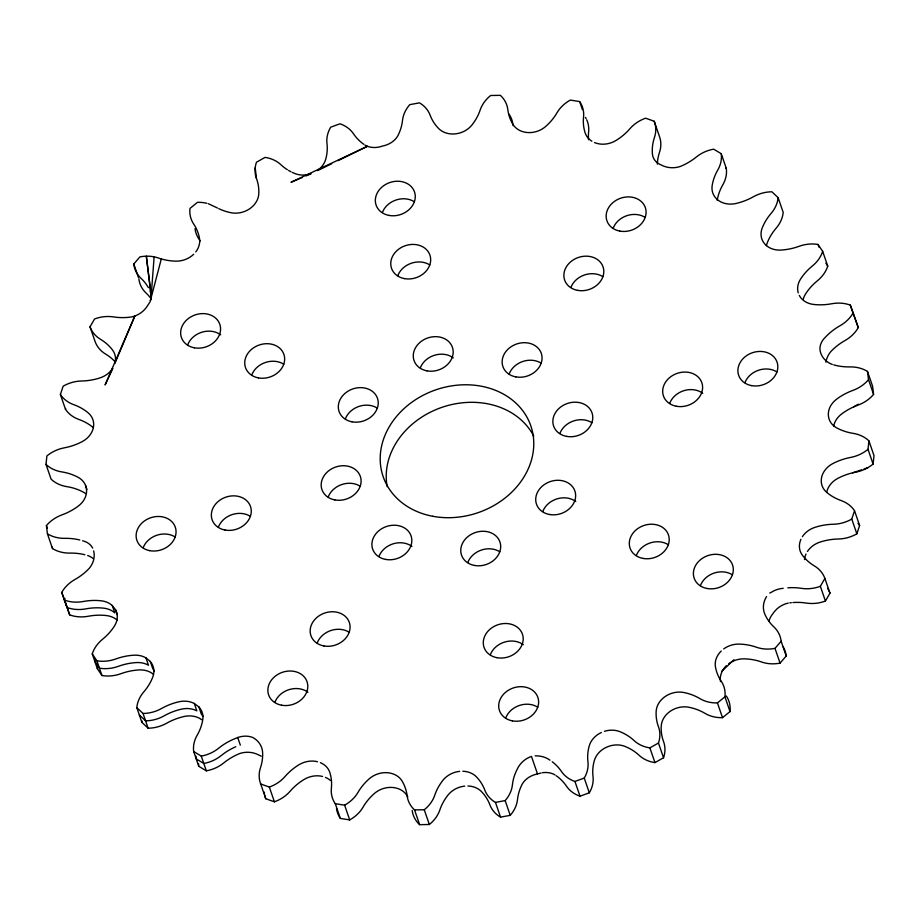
<?xml version="1.0" encoding="UTF-8"?>
<svg xmlns="http://www.w3.org/2000/svg" width="920" height="920" viewBox="0 0 920 920"><rect width="100%" height="100%" fill="white"/><g stroke="black" fill="none" stroke-linecap="round" stroke-linejoin="round"><path stroke-width="1.38" d="M150.972 298.54L154.135 256.841M85.652 493.649A21.24 17.664 -19 0 0 83.225 492.073A53.716 44.689 -19 0 0 66.815 486.634A32.545 27.082 -19 0 1 51.071 479.124L46 464.381L46.897 455.94A32.545 27.082 -19 0 1 64.308 447.833A53.716 44.689 -19 0 0 81.926 441.772A21.24 17.664 -19 0 0 88.262 412.93A53.716 44.689 -19 0 0 73.772 404.685A32.545 27.082 -19 0 1 60.386 394.484L63.158 386.181A32.545 27.082 -19 0 1 81.684 380.995A53.716 44.689 -19 0 0 99.958 377.913A21.24 17.664 -19 0 0 112.55 368.563M833.716 364.895A53.716 44.689 -19 0 0 849.999 366.907A32.545 27.082 -19 0 1 867.491 371.427L868.503 379.672A32.545 27.082 -19 0 1 852.886 390.402A53.716 44.689 -19 0 0 836.579 399.211A21.24 17.664 -19 0 0 836.774 427.926A53.716 44.689 -19 0 0 853.185 433.366A32.545 27.082 -19 0 1 868.928 440.875L868.02 449.305L873.103 464.059A32.545 27.082 -19 0 1 855.692 472.167L852.656 472.811A53.716 44.689 -19 0 0 838.074 478.227A21.24 17.664 -19 0 0 826.7 492.096M873.103 464.059L874 455.618L868.928 440.875M161.299 258.945L150.259 301.082A21.436 16.146 -14.3 0 0 150.121 291.134M93.334 427.673A53.716 44.689 -19 0 0 78.844 419.428A32.545 27.082 -19 0 1 65.458 409.228L65.688 408.537M868.02 449.305A32.545 27.082 -19 0 1 850.62 457.424A53.716 44.689 -19 0 0 832.991 463.484A21.24 17.664 -19 0 0 826.666 492.326A53.716 44.689 -19 0 0 841.156 500.572A32.545 27.082 -19 0 1 854.542 510.772L851.759 519.075L856.842 533.818A32.545 27.082 -19 0 1 838.315 539.005A53.716 44.689 -19 0 0 820.042 542.087A21.24 17.664 -19 0 0 807.449 551.436M854.542 510.772L859.613 525.515L856.842 533.818M112.803 368.471L105.098 384.951L134.837 316.02L114.977 363.204A21.24 17.664 -19 0 0 112.562 350.06A53.716 44.689 -19 0 0 100.544 339.33A32.545 27.082 -19 0 1 90.022 326.818L94.576 318.964A32.545 27.082 -19 0 1 113.505 316.917A53.716 44.689 -19 0 0 131.721 316.928A21.436 18.067 -33.4 0 0 147.407 305.911L149.914 302.059M800.929 539.316A21.24 17.664 -19 0 0 802.366 555.197A53.716 44.689 -19 0 0 814.384 565.926A32.545 27.082 -19 0 1 824.895 578.427L820.352 586.293L825.424 601.036A32.545 27.082 -19 0 1 806.495 603.083A53.716 44.689 -19 0 0 792.89 602.554M824.895 578.427L829.978 593.181L825.424 601.036M774.479 611.478L772.593 614.088A21.436 16.146 -14.3 0 0 769.028 621.46M138.402 277.403L133.791 263.994L139.932 256.887A32.545 27.082 -19 0 1 158.539 258.048A53.716 44.689 -19 0 0 175.996 261.154A21.24 17.664 -19 0 0 193.683 254.253M766.556 596.562A21.436 19.182 -25.9 0 0 764.807 614.123A53.716 44.689 -19 0 0 773.893 626.922A32.545 27.082 -19 0 1 781.137 641.263L774.996 648.37A32.545 27.082 -19 0 1 756.378 647.208A53.716 44.689 -19 0 0 738.921 644.103A21.24 17.664 -19 0 0 723.672 648.945M783.265 647.036A32.545 27.082 -19 0 1 786.209 656.006L780.068 663.113A32.545 27.082 -19 0 1 761.461 661.952A53.716 44.689 -19 0 0 744.004 658.846A21.24 17.664 -19 0 0 728.755 663.688M867.491 371.427L872.574 386.17L873.586 394.416L871.47 396.692A32.545 27.082 -19 0 1 857.969 405.145A53.716 44.689 -19 0 0 841.662 413.954A21.24 17.664 -19 0 0 833.635 426.385M774.801 611.202L776.744 609.097A21.436 18.067 -33.4 0 1 788.279 603.071M721.579 671.485L733.976 659.744M721.234 651.004A21.24 17.664 -19 0 0 715.438 666.839A53.716 44.689 -19 0 0 721.234 681.225A32.545 27.082 -19 0 1 724.937 696.831L717.428 702.926A32.545 27.082 -19 0 1 699.856 698.591A53.716 44.689 -19 0 0 683.824 692.507A21.24 17.664 -19 0 0 656.155 711.332A53.716 44.689 -19 0 0 658.456 726.742A32.545 27.082 -19 0 1 658.456 743.026L663.527 757.769L654.959 762.611A32.545 27.082 -19 0 1 639.089 755.274A53.716 44.689 -19 0 0 625.106 746.453A21.24 17.664 -19 0 0 609.523 746.062L606.464 747.235A21.24 17.664 -19 0 0 594.308 760.621A53.716 44.689 -19 0 0 593.02 776.48A32.545 27.082 -19 0 1 589.317 792.81L580.014 796.202A32.545 27.082 -19 0 1 566.467 786.151A53.716 44.689 -19 0 0 556.197 775.698M726.317 695.969A32.545 27.082 -19 0 1 730.008 711.585L722.51 717.669A32.545 27.082 -19 0 1 704.938 713.333A53.716 44.689 -19 0 0 688.907 707.261A21.24 17.664 -19 0 0 661.227 726.075A53.716 44.689 -19 0 0 663.527 741.497A32.545 27.082 -19 0 1 663.527 757.769M658.456 743.026L649.876 747.868A32.545 27.082 -19 0 1 634.018 740.531A53.716 44.689 -19 0 0 620.034 731.71A21.24 17.664 -19 0 0 604.452 731.308M853.633 406.904L858.383 404.179M318.952 169.97L331.706 163.737M338.089 160.62L367.425 146.291L291.007 182.263L302.266 177.514M306.026 175.927L311.029 173.822M322.621 776.468A21.24 17.664 -19 0 0 303.991 779.527A53.716 44.689 -19 0 0 290.145 791.211A32.545 27.082 -19 0 1 274.401 801.803L265.776 798.744L260.705 783.989A32.545 27.082 -19 0 1 260.486 767.74A53.716 44.689 -19 0 0 262.568 751.87A21.436 19.262 -14.6 0 0 252.747 737.483A21.436 17.031 -31.1 0 0 237.716 737.506L234.68 738.771A53.716 44.689 -19 0 0 218.753 748.144A32.545 27.082 -19 0 1 201.261 756.091L193.683 751.548A32.545 27.082 -19 0 1 197.167 735.206A53.716 44.689 -19 0 0 202.768 719.647A21.24 17.664 -19 0 0 198.869 706.905L194.292 703.466A21.24 17.664 -19 0 0 178.998 701.764A53.716 44.689 -19 0 0 161.609 708.469A32.545 27.082 -19 0 1 143.037 713.46L136.804 707.618A32.545 27.082 -19 0 1 143.853 691.817A53.716 44.689 -19 0 0 152.743 677.154A21.24 17.664 -19 0 0 150.305 661.469L145.923 657.846A21.24 17.664 -19 0 0 134.021 655.189A53.716 44.689 -19 0 0 115.828 658.95A32.545 27.082 -19 0 1 96.899 660.801L92.253 653.89A32.545 27.082 -19 0 1 102.58 639.239A53.716 44.689 -19 0 0 114.436 626.048A21.24 17.664 -19 0 0 115.655 609.891L112.274 605.521A21.24 17.664 -19 0 0 101.476 600.829A53.716 44.689 -19 0 0 83.179 601.507A32.545 27.082 -19 0 1 64.618 600.15L61.732 592.422A32.545 27.082 -19 0 1 74.957 579.485A53.716 44.689 -19 0 0 89.32 568.261A21.436 19.078 -28 0 0 94.15 553.817L93.667 550.884M769.73 593.02L771.029 592.491A21.436 17.261 -5.9 0 1 783.207 588.328M601.393 732.492A21.24 17.664 -19 0 0 589.237 745.879A53.716 44.689 -19 0 0 587.938 761.737A32.545 27.082 -19 0 1 584.246 778.067L574.931 781.459A32.545 27.082 -19 0 1 561.395 771.408A53.716 44.689 -19 0 0 552.23 761.76M852.656 472.811L861.511 469.832M864.041 468.97L867.836 467.693M467.923 785.99A21.24 17.664 -19 0 1 481.459 791.568A53.716 44.689 -19 0 1 489.854 804.77A32.545 27.082 -19 0 0 500.549 817.155L510.243 815.338A32.545 27.082 -19 0 0 517.488 799.583A53.716 44.689 -19 0 1 522.33 783.897A21.436 17.043 -6.8 0 1 537.498 773.927L541.098 773.019M537.498 773.927L531.461 756.401A21.436 18.285 -33.2 0 0 517.247 769.154A53.716 44.689 -19 0 0 512.417 784.841A32.545 27.082 -19 0 1 505.172 800.584L495.477 802.412A32.545 27.082 -19 0 1 484.771 790.027A53.716 44.689 -19 0 0 476.387 776.825A21.24 17.664 -19 0 0 462.852 771.247M535.175 755.803L538.05 755.941A21.436 18.515 -5.4 0 1 549.987 760.173M542.443 772.708L543.766 772.558A21.436 16.825 -30 0 1 555.059 774.916M789.82 602.865L791.349 602.692M459.632 771.362A21.24 17.664 -19 0 0 442.968 780.263A53.716 44.689 -19 0 0 434.78 795.179A32.545 27.082 -19 0 1 424.258 809.749L414.552 809.922A32.545 27.082 -19 0 1 407.1 795.685A53.716 44.689 -19 0 0 402.063 781.022A21.24 17.664 -19 0 0 369.253 778.791A53.716 44.689 -19 0 0 358.018 792.35A32.545 27.082 -19 0 1 344.62 805.172L335.282 803.7A32.545 27.082 -19 0 1 331.372 788.152A53.716 44.689 -19 0 0 329.866 772.593A21.24 17.664 -19 0 0 320.424 762.68M464.703 786.117A21.24 17.664 -19 0 0 448.051 795.006A53.716 44.689 -19 0 0 439.852 809.922A32.545 27.082 -19 0 1 429.341 824.492L419.635 824.665A32.545 27.082 -19 0 1 412.183 810.428M407.79 796.893A53.716 44.689 -19 0 0 407.134 795.765A21.24 17.664 -19 0 0 374.325 793.534A53.716 44.689 -19 0 0 363.089 807.093A32.545 27.082 -19 0 1 349.703 819.915L340.354 818.443A32.545 27.082 -19 0 1 336.501 808.393M582.406 109.595L579.646 101.556L570.297 100.084A32.545 27.082 -19 0 0 556.91 112.907A53.716 44.689 -19 0 1 545.675 126.465A21.24 17.664 -19 0 1 512.865 124.234A53.716 44.689 -19 0 1 507.817 109.572A32.545 27.082 -19 0 0 500.365 95.335L490.659 95.507A32.545 27.082 -19 0 0 480.148 110.078A53.716 44.689 -19 0 1 471.948 124.993A21.24 17.664 -19 0 1 458.505 133.343L455.296 133.883A21.24 17.664 -19 0 1 438.541 128.432A53.716 44.689 -19 0 1 430.146 115.23A32.545 27.082 -19 0 0 419.451 102.844L409.756 104.662A32.545 27.082 -19 0 0 402.511 120.416A53.716 44.689 -19 0 1 397.67 136.102A21.436 17.043 -6.8 0 1 382.501 146.073A21.436 16.825 -30 0 1 364.941 145.084M208.276 203.699L217.511 208.023M274.401 801.803L269.33 787.06L260.705 783.989M657.351 164.185A53.716 44.689 -19 0 1 659.513 152.26A32.545 27.082 -19 0 0 659.295 136.01L654.223 121.256L645.598 118.197A32.545 27.082 -19 0 0 629.855 128.788A53.716 44.689 -19 0 1 616.009 140.472A21.24 17.664 -19 0 1 594.504 142.577M292.284 172.408L294.894 173.546A21.24 17.664 -19 0 0 310.477 173.938M291.019 171.787L288.57 170.441M261.257 756.228A21.436 16.066 -21.9 0 0 258.773 755.009A21.436 18.308 -4.8 0 0 239.752 753.514A53.716 44.689 -19 0 0 223.824 762.887A32.545 27.082 -19 0 1 206.333 770.833L198.766 766.291L193.683 751.548M717.232 200.353A53.716 44.689 -19 0 1 722.832 184.793A32.545 27.082 -19 0 0 726.317 168.452L721.234 153.709L713.667 149.166A32.545 27.082 -19 0 0 696.175 157.113A53.716 44.689 -19 0 1 680.248 166.486A21.436 18.308 -4.8 0 1 661.227 164.99A21.436 16.066 -21.9 0 1 652.36 153.387A53.716 44.689 -19 0 1 654.442 137.517A32.545 27.082 -19 0 0 654.223 121.256M725.684 168.061L726.317 168.452M201.825 719.762L199.364 718.209A21.24 17.664 -19 0 0 184.08 716.507A53.716 44.689 -19 0 0 166.681 723.212A32.545 27.082 -19 0 1 148.108 728.203L141.887 722.361L136.804 707.618M766.44 245.605A21.24 17.664 -19 0 1 767.257 242.845A53.716 44.689 -19 0 1 776.146 228.183A32.545 27.082 -19 0 0 783.196 212.382L778.113 197.639L771.891 191.797A32.545 27.082 -19 0 0 753.319 196.788A53.716 44.689 -19 0 1 735.919 203.492A21.24 17.664 -19 0 1 712.16 185.61A53.716 44.689 -19 0 1 717.761 170.05A32.545 27.082 -19 0 0 721.234 153.709M139.345 714.99L145.578 720.831A32.545 27.082 -19 0 0 164.139 715.841A53.716 44.689 -19 0 1 181.539 709.136A21.24 17.664 -19 0 1 196.834 710.838L194.292 703.466M778.113 197.639A32.545 27.082 -19 0 1 771.075 213.44A53.716 44.689 -19 0 0 762.174 228.102A21.24 17.664 -19 0 0 780.907 250.067A53.716 44.689 -19 0 0 799.089 246.307A32.545 27.082 -19 0 1 818.029 244.455L822.675 251.367L827.747 266.11A32.545 27.082 -19 0 1 817.42 280.761A53.716 44.689 -19 0 0 805.563 293.952A21.24 17.664 -19 0 0 803.206 299.334M153.375 674.245A21.24 17.664 -19 0 0 139.093 669.932A53.716 44.689 -19 0 0 120.911 673.693A32.545 27.082 -19 0 1 101.97 675.544L97.324 668.633L92.253 653.89M825.838 263.212L826.217 263.798M826.608 264.373L827.747 266.11M799.273 295.366A21.24 17.664 -19 0 0 813.452 304.428A53.716 44.689 -19 0 0 831.737 303.749A32.545 27.082 -19 0 1 850.31 305.106L858.268 327.577A32.545 27.082 -19 0 1 845.043 340.515A53.716 44.689 -19 0 0 830.679 351.739A21.436 19.078 -28 0 0 825.964 362.158M117.357 620.264A21.24 17.664 -19 0 0 106.547 615.572A53.716 44.689 -19 0 0 88.262 616.25A32.545 27.082 -19 0 1 69.69 614.894L61.732 592.422M858.268 327.577L850.31 305.106M92.701 548.101L91.586 546.365A21.436 16.146 -23.6 0 0 82.604 540.776M868.503 379.672L873.586 394.416M818.029 244.455L818.949 247.135M781.137 641.263L786.209 656.006M774.996 648.37L780.068 663.113M724.937 696.831L730.008 711.585M717.428 702.926L722.51 717.669M649.876 747.868L654.959 762.611M584.246 778.067L589.317 792.81M574.931 781.459L580.014 796.202M505.172 800.584L510.243 815.338M495.477 802.412L500.549 817.155M424.258 809.749L429.341 824.492M414.552 809.922L419.635 824.665M344.62 805.172L349.703 819.915M335.282 803.7L340.354 818.443M237.716 737.506L240.327 745.108M90.022 326.818L95.105 341.573A32.545 27.082 -19 0 0 105.616 354.073A53.716 44.689 -19 0 1 115.103 361.755M198.869 706.905L201.399 714.276A21.24 17.664 -19 0 1 203.113 716.461M201.261 756.091L206.333 770.833M60.386 394.484L65.458 409.228M150.305 661.469L152.835 668.84A21.24 17.664 -19 0 1 154.433 671.094M145.923 657.846L148.465 665.217A21.24 17.664 -19 0 0 136.562 662.561A53.716 44.689 -19 0 0 118.37 666.321A32.545 27.082 -19 0 1 99.44 668.173L94.794 661.261A32.545 27.082 -19 0 1 95.266 659.904M85.571 485.472L86.951 489.486M115.655 609.891L117.346 614.813M112.274 605.521L114.816 612.893A21.24 17.664 -19 0 0 104.006 608.2A53.716 44.689 -19 0 0 85.721 608.879A32.545 27.082 -19 0 1 67.148 607.522L64.273 599.794A32.545 27.082 -19 0 1 65.032 598.518M143.037 713.46L148.108 728.203M96.899 660.801L101.97 675.544M46 464.381A32.545 27.082 -19 0 0 61.743 471.891A53.716 44.689 -19 0 1 78.142 477.33A21.24 17.664 -19 0 1 86.33 488.083L86.595 490.82A21.24 17.664 -19 0 1 78.338 506.046A53.716 44.689 -19 0 1 62.031 514.855A32.545 27.082 -19 0 0 46.414 525.584L47.334 528.264M46.414 525.584L47.426 533.83L52.509 548.573A32.545 27.082 -19 0 0 70 553.092A53.716 44.689 -19 0 1 84.87 554.737M64.618 600.15L69.69 614.894M52.509 548.573L52.325 547.204M150.903 293.503L146.326 256.174L151.19 295.987M255.196 167.739L256.473 178.503A53.716 44.689 -19 0 1 258.773 193.924A21.24 17.664 -19 0 1 231.092 212.738A53.716 44.689 -19 0 1 218.764 208.656M832.312 364.481A21.436 19.194 -12.3 0 1 820.295 351.589A21.436 16.25 -12.7 0 1 825.608 336.984A53.716 44.689 -19 0 1 839.96 325.772A32.545 27.082 -19 0 0 853.196 312.834M387.193 486.634A78.073 64.952 -19 0 1 441.887 407.353A78.073 64.952 -19 0 1 533.772 436.183M378.959 556.462A20.297 16.882 -19 0 1 411.941 546.445M467.82 562.499A20.297 16.882 -19 0 1 499.836 551.804M542.777 511.531A20.297 16.882 -19 0 1 575.759 501.515M559.912 433.423A20.297 16.882 -19 0 1 591.939 422.74M509.197 373.934A20.297 16.882 -19 0 1 541.213 363.239M420.325 367.897A20.297 16.882 -19 0 1 453.307 357.88M345.368 418.864A20.297 16.882 -19 0 1 377.384 408.169M328.233 496.972A20.297 16.882 -19 0 1 360.249 486.277M317.216 642.988A20.297 16.882 -19 0 1 349.232 632.304M490.337 654.741A20.297 16.882 -19 0 1 523.319 644.724M636.352 555.462A20.297 16.882 -19 0 1 668.369 544.766M669.737 403.305A20.297 16.882 -19 0 1 702.719 393.288M570.929 287.408A20.297 16.882 -19 0 1 602.945 276.713M397.82 275.655A20.297 16.882 -19 0 1 429.835 264.971M251.792 374.934A20.297 16.882 -19 0 1 283.808 364.251M218.408 527.091A20.297 16.882 -19 0 1 250.424 516.396M700.453 585.545A20.297 16.882 -19 0 1 732.469 574.862M744.958 382.674A20.297 16.882 -19 0 1 776.974 371.99M613.214 228.137A20.297 16.882 -19 0 1 645.231 217.453M382.398 212.474A20.297 16.882 -19 0 1 414.414 201.79M187.703 344.85A20.297 16.882 -19 0 1 220.685 334.834M143.186 547.722A20.297 16.882 -19 0 1 175.214 537.027M274.93 702.247A20.297 16.882 -19 0 1 307.912 692.231M505.758 717.922A20.297 16.882 -19 0 1 537.774 707.227M579.646 101.556A32.545 27.082 -19 0 1 583.556 117.104A53.716 44.689 -19 0 0 585.062 132.664A21.24 17.664 -19 0 0 591.87 141.22M509.082 114.252A32.545 27.082 -19 0 1 512.9 124.315A53.716 44.689 -19 0 0 513.084 125.614M586.73 119.841A32.545 27.082 -19 0 1 588.627 131.847A53.716 44.689 -19 0 0 588.582 139.76M585.465 117.438A32.545 27.082 -19 0 1 586.132 118.623M822.675 251.367A32.545 27.082 -19 0 1 812.337 266.018A53.716 44.689 -19 0 0 800.481 279.208A21.24 17.664 -19 0 0 798.249 292.836M851.759 519.075A32.545 27.082 -19 0 1 833.244 524.25A53.716 44.689 -19 0 0 814.97 527.344A21.24 17.664 -19 0 0 802.366 536.693M820.352 586.293A32.545 27.082 -19 0 1 801.423 588.34A53.716 44.689 -19 0 0 787.807 587.811M857.981 523.308A32.545 27.082 -19 0 1 859.613 525.515M804.529 559.59A21.24 17.664 -19 0 1 806 554.058M827.551 588.328A32.545 27.082 -19 0 1 829.978 593.181M720.509 681.582A21.24 17.664 -19 0 1 726.317 665.746M317.538 761.725A21.24 17.664 -19 0 0 298.919 764.784A53.716 44.689 -19 0 0 285.073 776.468A32.545 27.082 -19 0 1 269.33 787.06M325.496 777.423A21.24 17.664 -19 0 1 330.441 780.482M265.776 798.744A32.545 27.082 -19 0 1 264.649 794.834M264.431 793.488A32.545 27.082 -19 0 1 264.293 792.131M79.787 539.982A53.716 44.689 -19 0 0 64.918 538.338A32.545 27.082 -19 0 1 47.426 533.83M87.688 555.519A21.436 19.194 -12.3 0 1 93.173 558.543M133.791 263.994A32.545 27.082 -19 0 0 141.036 278.334A53.716 44.689 -19 0 1 148.385 287.638M195.764 251.93A21.24 17.664 -19 0 0 199.49 238.418A53.716 44.689 -19 0 0 193.683 224.031A32.545 27.082 -19 0 1 189.992 208.414L197.489 202.331A32.545 27.082 -19 0 1 206.804 203.297M256.473 178.503A32.545 27.082 -19 0 1 256.473 162.23L265.04 157.389A32.545 27.082 -19 0 1 280.911 164.726A53.716 44.689 -19 0 0 287.385 169.717M317.296 170.625A21.24 17.664 -19 0 0 325.691 159.379A53.716 44.689 -19 0 0 326.979 143.52A32.545 27.082 -19 0 1 330.683 127.19L339.986 123.797A32.545 27.082 -19 0 1 353.533 133.849A53.716 44.689 -19 0 0 363.803 144.302M138.862 278.737A32.545 27.082 -19 0 0 146.107 293.077A53.716 44.689 -19 0 1 151.352 299.069M200.146 240.994A53.716 44.689 -19 0 0 198.766 238.774A32.545 27.082 -19 0 1 195.04 228.666M196.017 756.194A32.545 27.082 -19 0 0 196.224 758.919L203.803 763.462A32.545 27.082 -19 0 0 221.294 755.515A53.716 44.689 -19 0 1 235.773 746.752M141.887 722.361A32.545 27.082 -19 0 1 142.059 720.981M97.324 668.633A32.545 27.082 -19 0 1 97.807 667.276M198.766 766.291A32.545 27.082 -19 0 1 198.559 763.565M432.722 516.269A78.073 64.952 -19 0 0 532.208 430.606A78.073 64.952 -19 0 0 406.019 406.835A78.073 64.952 -19 0 0 432.722 516.269M385.56 559.406A20.297 16.882 -19 0 0 411.424 537.142A20.297 16.882 -19 0 0 378.614 530.955A20.297 16.882 -19 0 0 385.56 559.406M474.421 565.443A20.297 16.882 -19 0 0 500.284 543.168A20.297 16.882 -19 0 0 467.475 536.992A20.297 16.882 -19 0 0 474.421 565.443M549.378 514.476A20.297 16.882 -19 0 0 575.241 492.211A20.297 16.882 -19 0 0 542.432 486.024A20.297 16.882 -19 0 0 549.378 514.476M566.513 436.367A20.297 16.882 -19 0 0 592.376 414.103A20.297 16.882 -19 0 0 559.567 407.916A20.297 16.882 -19 0 0 566.513 436.367M515.798 376.878A20.297 16.882 -19 0 0 541.661 354.603A20.297 16.882 -19 0 0 508.852 348.427A20.297 16.882 -19 0 0 515.798 376.878M426.926 370.841A20.297 16.882 -19 0 0 452.789 348.577A20.297 16.882 -19 0 0 419.98 342.389A20.297 16.882 -19 0 0 426.926 370.841M351.969 421.808A20.297 16.882 -19 0 0 377.832 399.533A20.297 16.882 -19 0 0 345.023 393.357A20.297 16.882 -19 0 0 351.969 421.808M334.834 499.916A20.297 16.882 -19 0 0 360.697 477.641A20.297 16.882 -19 0 0 327.888 471.466A20.297 16.882 -19 0 0 334.834 499.916M323.817 645.932A20.297 16.882 -19 0 0 349.68 623.668A20.297 16.882 -19 0 0 316.871 617.481A20.297 16.882 -19 0 0 323.817 645.932M496.938 657.685A20.297 16.882 -19 0 0 522.801 635.409A20.297 16.882 -19 0 0 489.992 629.234A20.297 16.882 -19 0 0 496.938 657.685M642.953 558.405A20.297 16.882 -19 0 0 668.817 536.13A20.297 16.882 -19 0 0 636.007 529.954A20.297 16.882 -19 0 0 642.953 558.405M676.338 406.249A20.297 16.882 -19 0 0 702.202 383.973A20.297 16.882 -19 0 0 669.392 377.798A20.297 16.882 -19 0 0 676.338 406.249M577.53 290.352A20.297 16.882 -19 0 0 603.394 268.077A20.297 16.882 -19 0 0 570.584 261.901A20.297 16.882 -19 0 0 577.53 290.352M404.409 278.599A20.297 16.882 -19 0 0 430.272 256.323A20.297 16.882 -19 0 0 397.474 250.148A20.297 16.882 -19 0 0 404.409 278.599M258.393 377.878A20.297 16.882 -19 0 0 284.257 355.615A20.297 16.882 -19 0 0 251.447 349.428A20.297 16.882 -19 0 0 258.393 377.878M225.009 530.035A20.297 16.882 -19 0 0 250.872 507.759A20.297 16.882 -19 0 0 218.063 501.584A20.297 16.882 -19 0 0 225.009 530.035M707.043 588.49A20.297 16.882 -19 0 0 732.918 566.226A20.297 16.882 -19 0 0 700.108 560.038A20.297 16.882 -19 0 0 707.043 588.49M751.559 385.618A20.297 16.882 -19 0 0 777.423 363.354A20.297 16.882 -19 0 0 744.613 357.167A20.297 16.882 -19 0 0 751.559 385.618M619.815 231.092A20.297 16.882 -19 0 0 645.679 208.817A20.297 16.882 -19 0 0 612.869 202.641A20.297 16.882 -19 0 0 619.815 231.092M388.999 215.418A20.297 16.882 -19 0 0 414.862 193.142A20.297 16.882 -19 0 0 382.053 186.967A20.297 16.882 -19 0 0 388.999 215.418M194.304 347.794A20.297 16.882 -19 0 0 220.167 325.519A20.297 16.882 -19 0 0 187.358 319.343A20.297 16.882 -19 0 0 194.304 347.794M149.787 550.666A20.297 16.882 -19 0 0 175.651 528.39A20.297 16.882 -19 0 0 142.841 522.215A20.297 16.882 -19 0 0 149.787 550.666M281.531 705.203A20.297 16.882 -19 0 0 307.395 682.928A20.297 16.882 -19 0 0 274.585 676.74A20.297 16.882 -19 0 0 281.531 705.203M512.359 720.866A20.297 16.882 -19 0 0 538.223 698.591A20.297 16.882 -19 0 0 505.413 692.415A20.297 16.882 -19 0 0 512.359 720.866"/></g></svg>
